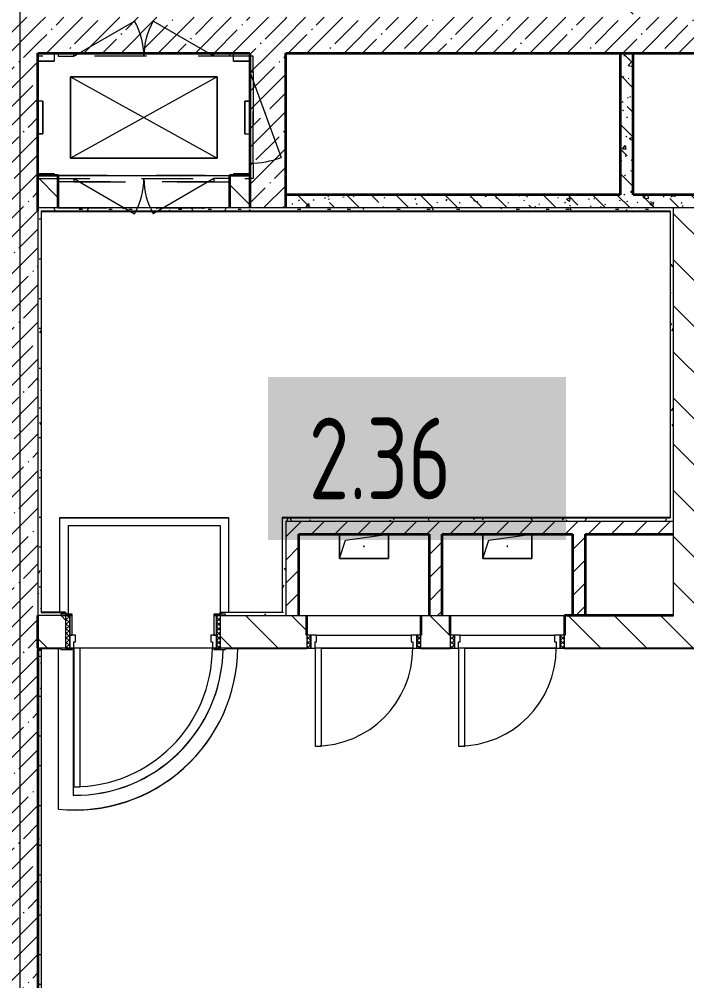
# Model space of a CAD drawing. Header units: millimetres. Extents: x 3914 to 443608, y -156176 to 78197.
# Drawn here: x 259819 to 263916, y -134617 to -128720 of the extents above; entities that cross this region are included whole.
import ezdxf

# ---------------------------------------------------------------- set-up
doc = ezdxf.new("R2010")
doc.units = ezdxf.units.MM
for name, pattern in [('200_ШТРИХ__ш1_п0_6_', [160, 100, -60]), ('Осевая', [6350, 1270, -952.5, 3175, -952.5]), ('Снесенные', [1428.75, 952.5, -476.25]), ('Штрих', [635, 317.5, -317.5]), ('Штрих короткий', [600, 300, -300])]:
    doc.linetypes.add(name, pattern=pattern)
for name, color, linetype, lineweight in [('A-DOOR-1', 7, 'Continuous', 5), ('A-DOOR-2', 7, '200_ШТРИХ__ш1_п0_6_', 5), ('A-DOOR-FRAM-2', 7, 'Continuous', 5), ('A-FLOR', 7, 'Continuous', 9), ('A-GENM', 7, 'Continuous', 9), ('A-GENM-2', 7, 'Штрих', 5), ('A-WALL', 7, 'Continuous', 5), ('A-WALL-1', 7, 'Continuous', 35), ('I-WALL', 7, 'Continuous', 5), ('M-EQPM-3', 7, 'Снесенные', 5), ('Оси', 7, 'Continuous', 9), ('Оси-2', 7, 'Осевая', 9)]:
    doc.layers.add(name, color=color, linetype=linetype, lineweight=lineweight)
for name, color, linetype, lineweight, true_color in [('A-DOOR-7', 7, 'Штрих короткий', 5, 0xc0c0c0), ('A-DOOR-FRAM-1', 7, 'Continuous', 5, 0xc0c0c0), ('A-WALL-FNSH-1', 9, 'Continuous', 5, 0x808080), ('M-EQPM-1', 7, 'Continuous', 9, 0xb2b2b2), ('M-EQPM-2', 7, 'Штрих', 5, 0xb2b2b2), ('M-EQPM-4', 7, 'Continuous', 9, 0x52e2e2), ('M-EQPM-5', 7, 'Continuous', 9, 0xdfe5eb)]:
    doc.layers.add(name, color=color, linetype=linetype, lineweight=lineweight, true_color=true_color)
doc.styles.add('СПДС', font='ГОСТ тип А.ttf', dxfattribs={"width": 0.9})
pattern_1 = [(45, (174964.42, -145977.62), (-114.04925, 114.04925), []), (45, (175078.47, -145977.62), (-114.04925, 114.04925), [201.612, -40.322, 6.706, -33.617])]
pattern_2 = [(135, (174964.42, -145977.62), (-141.42136, -141.42136), [])]
pattern_3 = [(135, (174964.42, -145977.62), (-150.8683, -150.8683), [213.36, -35.56, 7.112, -35.56]), (135, (174964.42, -145826.85), (-150.8683, -150.8683), []), (50, (174964.42, -145977.62), (255.05767, -22.3145), [26.67, -293.37]), (355, (174964.42, -145977.62), (-49.3404, 267.47914), [21.336, -234.696]), (100.451, (174985.68, -145979.48), (205.71947, 245.16356), [22.666, -249.326]), (46.184, (174964.42, -145906.5), (379.511, -58.86), [40.005, -440.055]), (96.636, (174996.05, -145911.4), (332.3634, 346.3991), [33.999, -373.989]), (351.184, (174964.42, -145906.5), (332.3669, 346.3953), [32.004, -352.044]), (21, (174999.98, -145924.28), (212.26017, -143.1711), [26.67, -293.37]), (326, (174999.98, -145924.28), (86.5224, 257.8632), [21.336, -234.696]), (71.451, (175017.67, -145936.2), (298.78395, 114.6901), [22.666, -249.326]), (37.5, (174964.42, -145977.62), (4.32385, 118.37751), [6.706, -225.146, 6.706, -231.546, -235.585]), (37.5, (174964.42, -145977.62), (4.32385, 118.37751), [-470.103, 6.706, -228.879]), (7.5, (174964.42, -145977.62), (93.54758, 140.2533), [6.706, -129.134, 6.706, -219.812, -89.789]), (7.5, (174964.42, -145977.62), (93.54758, 140.2533), [-362.356, 6.706, -83.083]), (327.5, (174885.12, -145977.62), (189.82734, -8.02019), [6.706, -82.194, 6.706, -270.662, -368.046]), (327.5, (174885.12, -145977.62), (189.82734, -8.02019), [-366.268, 6.706, -361.34]), (317.5, (174849.56, -145977.62), (207.38114, 35.59764), [6.706, -108.864, 6.706, -177.495, -261.366]), (317.5, (174849.56, -145977.62), (207.38114, 35.59764), [-299.771, 6.706, -254.66])]
pattern_4 = [(45, (174964.42, -145977.62), (-70.71068, 70.71068), [])]
pattern_5 = [(0, (174964.42, -145977.62), (243.84, 60.96), [20.117, -162.763, 20.117, -162.763, -975.36]), (0, (174964.42, -145977.62), (243.84, 60.96), [-365.76, 20.117, -345.643, 20.117, -162.763, -426.72]), (0, (174964.42, -145977.62), (243.84, 60.96), [-914.4, 20.117, -101.803, 20.117, -284.683]), (120, (175055.86, -145947.14), (-174.71291, 180.691634), [20.117, -162.763, 20.117, -162.763, -975.36]), (120, (175055.86, -145947.14), (-174.71291, 180.691634), [-365.76, 20.117, -345.643, 20.117, -162.763, -426.72]), (120, (175055.86, -145947.14), (-174.71291, 180.691634), [-914.4, 20.117, -101.803, 20.117, -284.683]), (240, (175086.34, -145825.22), (-69.12709, -241.651634), [20.117, -162.763, 20.117, -162.763, -975.36]), (240, (175086.34, -145825.22), (-69.12709, -241.651634), [-365.76, 20.117, -345.643, 20.117, -162.763, -426.72]), (240, (175086.34, -145825.22), (-69.12709, -241.651634), [-914.4, 20.117, -101.803, 20.117, -284.683])]

# ---------------------------------------------------------------- blocks, each defined once
blk = doc.blocks.new('DOR_Проход в стене_Прямоугольный - 1050x1150 EI30-23344994-Объем проектирования 2 этажа')
at = {"layer": 'A-DOOR-7'}
for p, q in [((525, 100), (-525, 100)), ((525, -100), (-525, -100))]:
    blk.add_line(p, q, dxfattribs=at)
blk = doc.blocks.new('160_Подъемник - 160_Подъемник-23521422-Объем проектирования 2 этажа')
at = {"layer": 'A-GENM'}
for p, q in [((220, 0), (592.4, 215)), ((220, 0), (592.4, 215)), ((566.4, 200), (592.4, 215)), ((733.6, 200), (707.6, 215)), ((1080, 0), (707.6, 215)), ((1080, 0), (707.6, 215)), ((-20, -95), (-20, 0)), ((-20, 0), (0, 0)), ((0, 0), (0, -95)), ((220, 20), (125, 20)), ((125, 20), (125, 0)), ((220, 20), (125, 20)), ((125, 20), (125, 0)), ((220, 0), (220, 20)), ((220, 0), (220, 20)), ((1080, 0), (1080, 20)), ((1080, 20), (1175, 20)), ((1080, 0), (1080, 20)), ((1080, 20), (1175, 20)), ((1175, 20), (1175, 0)), ((1175, 20), (1175, 0)), ((125, 0), (220, 0)), ((125, 0), (220, 0)), ((1175, 0), (1080, 0)), ((1175, 0), (1080, 0)), ((0, -95), (-20, -95)), ((0, -655), (-191.5, -128.8)), ((0, -655), (-20, -655)), ((-20, -655), (-20, -750)), ((0, -750), (0, -655)), ((-20, -750), (0, -750)), ((125, -770), (125, -750)), ((125, -750), (220, -750)), ((125, -770), (125, -750)), ((125, -750), (220, -750)), ((125, -770), (125, -750)), ((125, -750), (220, -750)), ((220, -750), (220, -770)), ((220, -750), (254.6, -770)), ((220, -750), (220, -770)), ((220, -750), (592.4, -965)), ((220, -750), (220, -770)), ((220, -750), (592.4, -965)), ((1080, -750), (707.6, -965)), ((1080, -750), (707.6, -965)), ((1080, -750), (1045.4, -770)), ((1080, -750), (1080, -770)), ((1175, -750), (1080, -750)), ((1080, -750), (1080, -770)), ((1175, -750), (1080, -750)), ((1080, -750), (1080, -770)), ((1175, -750), (1080, -750)), ((1175, -770), (1175, -750)), ((1175, -770), (1175, -750)), ((1175, -770), (1175, -750)), ((220, -770), (125, -770)), ((220, -770), (125, -770)), ((1080, -770), (1175, -770)), ((1080, -770), (1175, -770))]:
    blk.add_line(p, q, dxfattribs=at)
for centre, radius, start, end in [((220, 0), 430, 27.83041, 30), ((220, 0), 430, 0, 30), ((220, 0), 430, 0, 30), ((1080, 0), 430, 150, 180), ((1080, 0), 430, 150, 180), ((1080, 0), 430, 150, 152.16959), ((0, -655), 560, 90, 110), ((220, -750), 430, 330, 0), ((220, -750), 430, 330, 0), ((220, -750), 430, 357.30437, 0), ((1080, -750), 430, 180, 182.69563), ((1080, -750), 430, 180, 210), ((1080, -750), 430, 180, 210)]:
    blk.add_arc(centre, radius, start, end, dxfattribs=at)
at = {"layer": 'A-GENM-2'}
for p, q in [((1080, 20), (220, 20)), ((220, 20), (1080, 20)), ((1080, 20), (220, 20)), ((220, 20), (1080, 20)), ((-20, -95), (-20, -655)), ((-20, -655), (-20, -95)), ((1080, -770), (220, -770)), ((220, -770), (1080, -770)), ((220, -770), (792, -770)), ((1080, -770), (508, -770))]:
    blk.add_line(p, q, dxfattribs=at)
at = {"layer": 'M-EQPM-1'}
for p, q in [((1100, -625), (200, -125)), ((200, -625), (1100, -125)), ((1100, -125), (200, -125)), ((200, -125), (200, -625)), ((1100, -625), (1100, -125)), ((200, -625), (1100, -625))]:
    blk.add_line(p, q, dxfattribs=at)
at = {"layer": 'M-EQPM-2'}
for p, q in [((1300, 0), (0, 0)), ((0, 0), (0, -750)), ((1300, -750), (1300, 0)), ((0, -750), (1300, -750))]:
    blk.add_line(p, q, dxfattribs=at)
at = {"layer": 'M-EQPM-5'}
for p, q in [((1100, -125), (200, -125)), ((200, -125), (200, -625)), ((200, -625), (200, -125)), ((200, -125), (1100, -125)), ((1100, -625), (1100, -125)), ((1100, -125), (1100, -625)), ((200, -625), (1100, -625)), ((1100, -625), (200, -625))]:
    blk.add_line(p, q, dxfattribs=at)
blk = doc.blocks.new('Закладная деталь приямка - 200_100-20924312-Объем проектирования 2 этажа')
at = {"layer": 'M-EQPM-3'}
for p, q in [((85000, 16755), (84970, 16755)), ((85000, 16755), (84970, 16755)), ((85000, 16555), (85000, 16755)), ((85000, 16755), (85000, 16555)), ((84970, 16555), (85000, 16555)), ((85000, 16555), (84970, 16555))]:
    blk.add_line(p, q, dxfattribs=at)
blk = doc.blocks.new('Закладная деталь приямка - 200_100-V368-Объем проектирования 2 этажа')
at = {"layer": 'M-EQPM-3'}
for p, q in [((86240, 16755), (86240, 16555)), ((86240, 16555), (86240, 16755)), ((86270, 16755), (86240, 16755)), ((86240, 16755), (86270, 16755)), ((86240, 16555), (86270, 16555)), ((86240, 16555), (86270, 16555))]:
    blk.add_line(p, q, dxfattribs=at)
blk = doc.blocks.new('Закладная деталь приямка - 150_100-20924311-Объем проектирования 2 этажа')
at = {"layer": 'M-EQPM-3'}
for p, q in [((85070, 17050), (85070, 17000)), ((85070, 17050), (85070, 17000)), ((84970, 17000), (85070, 17000)), ((85070, 17000), (84970, 17000))]:
    blk.add_line(p, q, dxfattribs=at)
blk = doc.blocks.new('Закладная деталь приямка - 150_100-V369-Объем проектирования 2 этажа')
at = {"layer": 'M-EQPM-3'}
for p, q in [((86170, 17000), (86170, 17050)), ((86170, 17000), (86170, 17050)), ((86270, 17000), (86170, 17000)), ((86170, 17000), (86270, 17000))]:
    blk.add_line(p, q, dxfattribs=at)
blk = doc.blocks.new('Закладная деталь приямка - 150_100-V370-Объем проектирования 2 этажа')
at = {"layer": 'M-EQPM-3'}
for p, q in [((86270, 16310), (86170, 16310)), ((86170, 16310), (86270, 16310)), ((86170, 16310), (86170, 16300)), ((86170, 16310), (86170, 16300))]:
    blk.add_line(p, q, dxfattribs=at)
blk = doc.blocks.new('Закладная деталь приямка - 150_100-V371-Объем проектирования 2 этажа')
at = {"layer": 'M-EQPM-3'}
for p, q in [((85070, 16310), (84970, 16310)), ((84970, 16310), (85070, 16310)), ((85070, 16300), (85070, 16310)), ((85070, 16310), (85070, 16300))]:
    blk.add_line(p, q, dxfattribs=at)
blk = doc.blocks.new('GM_Отверстие прямоугольное _в плите_ - Отверстие-21620300-Объем проектирования 2 этажа')
at = {"layer": 'A-GENM'}
for p, q in [((-150, -75), (-150, 75)), ((-150, 75), (-150, -75)), ((-112.5, 37.5), (150, 75)), ((150, 75), (150, -75)), ((150, -75), (150, 75)), ((-150, -75), (-112.5, 37.5)), ((150, -75), (-150, -75)), ((-150, -75), (150, -75))]:
    blk.add_line(p, q, dxfattribs=at)
for start, end in [(360, 180), (180, 360)]:
    blk.add_arc((0, 0), 2.5, start, end, dxfattribs=at)

msp = doc.modelspace()

# ---------------------------------------------------------------- hatches: boundary and pattern name
at = {"layer": 'A-DOOR-2'}
h = msp.add_hatch(dxfattribs=at)
h.set_pattern_fill('FP_33', color=256, angle=180, style=0, pattern_type=2)
h.set_pattern_definition([(315, (258765.51, -132642.306), (14.14214, 14.14214), []), (45, (258765.51, -132642.306), (-14.14214, 14.14214), [])])
h.paths.add_polyline_path([(260104.4, -132577.6), (260129.4, -132577.6), (260129.4, -132377.6), (260104.4, -132377.6), (260104.4, -132570.5)])
h = msp.add_hatch(dxfattribs=at)
h.set_pattern_fill('FP_121', color=256, angle=180, style=0, pattern_type=2)
h.set_pattern_definition([(315, (259995.51, -132642.306), (14.14214, 14.14214), []), (45, (259995.51, -132642.306), (-14.14214, 14.14214), [])])
h.paths.add_polyline_path([(261584.4, -132577.6), (261609.4, -132576.2), (261609.4, -132497.6), (261584.4, -132497.6), (261584.4, -132559.8)])
h = msp.add_hatch(dxfattribs=at)
h.set_pattern_fill('FP_121', color=256, angle=180, style=0, pattern_type=2)
h.set_pattern_definition([(315, (260875.51, -132642.306), (14.14214, 14.14214), []), (45, (260875.51, -132642.306), (-14.14214, 14.14214), [])])
h.paths.add_polyline_path([(262464.4, -132577.6), (262489.4, -132576.2), (262489.4, -132497.6), (262464.4, -132497.6), (262464.4, -132559.8)])
at = {"layer": 'A-DOOR-FRAM-2'}
h = msp.add_hatch(dxfattribs=at)
h.set_pattern_fill('FP_34', color=256, angle=180, style=0, pattern_type=2)
h.set_pattern_definition([(225, (260888.306, -132642.306), (14.1421, -14.1421), []), (315, (260888.306, -132642.306), (14.1421, 14.1421), [])])
h.paths.add_polyline_path([(261029.4, -132577.6), (261054.4, -132577.6), (261054.4, -132377.6), (261029.4, -132378.9), (261029.4, -132572.4)])
h = msp.add_hatch(dxfattribs=at)
h.set_pattern_fill('FP_122', color=256, angle=180, style=0, pattern_type=2)
h.set_pattern_definition([(225, (262118.306, -132642.306), (14.1421, -14.1421), []), (315, (262118.306, -132642.306), (14.1421, 14.1421), [])])
h.paths.add_polyline_path([(262284.4, -132577.6), (262284.4, -132497.6), (262259.4, -132497.6), (262259.4, -132577.6)])
h = msp.add_hatch(dxfattribs=at)
h.set_pattern_fill('FP_122', color=256, angle=180, style=0, pattern_type=2)
h.set_pattern_definition([(225, (262998.306, -132642.306), (14.1421, -14.1421), []), (315, (262998.306, -132642.306), (14.1421, 14.1421), [])])
h.paths.add_polyline_path([(263164.4, -132577.6), (263164.4, -132497.6), (263139.4, -132497.6), (263139.4, -132577.6)])
at = {"layer": 'I-WALL'}
h = msp.add_hatch(dxfattribs=at)
h.set_pattern_fill('FP_41', color=256, style=0, pattern_type=2)
h.set_pattern_definition(pattern_3)
h.paths.add_polyline_path([(263586.1, -129797.6), (263586.1, -128927.6), (263506.1, -128927.6), (263506.1, -129797.6), (263558.4, -129797.6)])
h.paths.add_polyline_path([(263586.1, -128707.6), (263586.1, -124741.8), (263506.1, -124741.8), (263506.1, -128707.6)])
h = msp.add_hatch(dxfattribs=at)
h.set_pattern_fill('FP_1', color=256, style=0, pattern_type=2)
h.set_pattern_definition(pattern_1)
h.paths.add_polyline_path([(259934.4, -129897.6), (259934.4, -128707.6), (259714.4, -128707.6), (259714.4, -129897.6)])
h = msp.add_hatch(dxfattribs=at)
h.set_pattern_fill('FP_1', color=256, style=0, pattern_type=2)
h.set_pattern_definition(pattern_1)
h.paths.add_polyline_path([(261234.4, -128927.6), (261454.4, -128927.6), (261454.4, -128707.6), (259934.4, -128707.6), (259934.4, -128927.6), (261081.9, -128927.6)])
h = msp.add_hatch(dxfattribs=at)
h.set_pattern_fill('FP_1', color=256, style=0, pattern_type=2)
h.set_pattern_definition(pattern_1)
h.paths.add_polyline_path([(264514.4, -128927.6), (267774.4, -128927.6), (267774.4, -128707.6), (261454.4, -128707.6), (261454.4, -128927.6), (264395.4, -128927.6)])
h = msp.add_hatch(dxfattribs=at)
h.set_pattern_fill('FP_1', color=256, style=0, pattern_type=2)
h.set_pattern_definition(pattern_1)
h.paths.add_polyline_path([(261454.4, -129877.6), (261454.4, -128927.6), (261234.4, -128927.6), (261234.4, -129877.6), (261361.9, -129877.6)])
h = msp.add_hatch(dxfattribs=at)
h.set_pattern_fill('FP_23', color=256, style=0, pattern_type=2)
h.set_pattern_definition(pattern_2)
h.paths.add_polyline_path([(259954.4, -129877.6), (260059.4, -129877.6), (260059.4, -129677.6), (259934.4, -129677.6), (259934.4, -129877.6)])
h.paths.add_polyline_path([(261109.4, -129877.6), (261234.4, -129875.8), (261234.4, -129677.6), (261109.4, -129677.6), (261109.4, -129874.7)])
h = msp.add_hatch(dxfattribs=at)
h.set_pattern_fill('FP_41', color=256, style=0, pattern_type=2)
h.set_pattern_definition(pattern_3)
h.paths.add_polyline_path([(263972.8, -129877.6), (264594.4, -129877.6), (264594.4, -129797.6), (261454.4, -129797.6), (261454.4, -129877.6), (263834.4, -129877.6)])
h = msp.add_hatch(dxfattribs=at)
h.set_pattern_fill('FP_1', color=256, style=0, pattern_type=2)
h.set_pattern_definition(pattern_1)
h.paths.add_polyline_path([(259714.4, -135577.6), (259934.4, -135577.6), (259934.4, -129897.6), (259714.4, -129897.6), (259714.4, -135560.6)])
h = msp.add_hatch(dxfattribs=at)
h.set_pattern_fill('FP_191', color=256, style=0, pattern_type=2)
h.set_pattern_definition(pattern_5)
h.paths.add_polyline_path([(263542.9, -129897.6), (263813.4, -129897.6), (263813.4, -129877.6), (259934.4, -129877.6), (259935.8, -129897.6), (263506.1, -129897.6)])
h = msp.add_hatch(dxfattribs=at)
h.set_pattern_fill('FP_191', color=256, style=0, pattern_type=2)
h.set_pattern_definition(pattern_5)
h.paths.add_polyline_path([(259949.1, -132377.6), (259954.4, -132377.6), (259954.4, -129898.6), (259934.4, -129897.6), (259934.4, -132377.6), (259944.4, -132377.6)])
h = msp.add_hatch(dxfattribs=at)
h.set_pattern_fill('FP_191', color=256, style=0, pattern_type=2)
h.set_pattern_definition(pattern_5)
h.paths.add_polyline_path([(263834.4, -131797.6), (263834.4, -129877.6), (263814.4, -129877.6), (263814.4, -131797.6)])
h = msp.add_hatch(dxfattribs=at)
h.set_pattern_fill('FP_23', color=256, style=0, pattern_type=2)
h.set_pattern_definition(pattern_2)
h.paths.add_polyline_path([(263972.8, -132377.6), (264034.4, -132377.6), (264034.4, -129877.6), (263834.4, -129877.6), (263834.4, -132377.6)])
h = msp.add_hatch(dxfattribs=at)
h.set_pattern_fill('FP_191', color=256, style=0, pattern_type=2)
h.set_pattern_definition(pattern_5)
h.paths.add_polyline_path([(261454.4, -132357.6), (261454.4, -131777.6), (261434.4, -131777.6), (261434.4, -132356.6)])
h = msp.add_hatch(dxfattribs=at)
h.set_pattern_fill('FP_191', color=256, style=0, pattern_type=2)
h.set_pattern_definition(pattern_5)
h.paths.add_polyline_path([(263214.4, -131797.6), (263814.4, -131797.6), (263813.4, -131777.6), (261454.4, -131777.6), (261454.4, -131797.6), (263124.5, -131797.6)])
h = msp.add_hatch(dxfattribs=at)
h.set_pattern_fill('FP_22', color=256, style=0, pattern_type=2)
h.set_pattern_definition(pattern_4)
h.paths.add_polyline_path([(261454.4, -132377.6), (261534.4, -132377.6), (261534.4, -131797.6), (261454.4, -131798.3), (261454.4, -132357.6)])
h = msp.add_hatch(dxfattribs=at)
h.set_pattern_fill('FP_22', color=256, style=0, pattern_type=2)
h.set_pattern_definition(pattern_4)
h.paths.add_polyline_path([(263826.1, -131877.6), (263834.4, -131877.6), (263834.4, -131797.6), (261534.4, -131797.6), (261534.4, -131877.6), (263818.4, -131877.6)])
h = msp.add_hatch(dxfattribs=at)
h.set_pattern_fill('FP_22', color=256, style=0, pattern_type=2)
h.set_pattern_definition(pattern_4)
h.paths.add_polyline_path([(262334.4, -132377.6), (262414.4, -132377.6), (262414.4, -131877.6), (262334.4, -131877.6), (262334.4, -132051)])
h = msp.add_hatch(dxfattribs=at)
h.set_pattern_fill('FP_22', color=256, style=0, pattern_type=2)
h.set_pattern_definition(pattern_4)
h.paths.add_polyline_path([(263294.4, -132377.6), (263294.4, -131877.6), (263214.4, -131877.6), (263214.4, -132377.6)])
h = msp.add_hatch(dxfattribs=at)
h.set_pattern_fill('FP_23', color=256, style=0, pattern_type=2)
h.set_pattern_definition(pattern_2)
h.paths.add_polyline_path([(261584.4, -132577.6), (261584.4, -132377.6), (261054.4, -132377.6), (261054.4, -132577.6), (261454.4, -132577.6)])
h.paths.add_polyline_path([(260074.4, -132577.6), (260104.4, -132577.6), (260104.4, -132377.6), (259934.4, -132377.6), (259934.4, -132577.6), (260060.9, -132577.6)])
h.paths.add_polyline_path([(262302.6, -132577.6), (262464.4, -132577.6), (262464.4, -132377.6), (262284.4, -132377.6), (262284.4, -132577.6)])
h = msp.add_hatch(dxfattribs=at)
h.set_pattern_fill('FP_191', color=256, style=0, pattern_type=2)
h.set_pattern_definition(pattern_5)
h.paths.add_polyline_path([(261104.4, -132377.6), (261454.4, -132377.6), (261454.4, -132357.6), (261054.4, -132357.6), (261054.4, -132369.6), (261084.4, -132369.6), (261084.4, -132377.6)])
h.paths.add_polyline_path([(260074.4, -132377.6), (260075.4, -132369.6), (260104.4, -132369.6), (260103.1, -132357.6), (259955.4, -132357.6), (259954.4, -132377.6), (260069.1, -132377.6)])
h = msp.add_hatch(dxfattribs=at)
h.set_pattern_fill('FP_23', color=256, style=0, pattern_type=2)
h.set_pattern_definition(pattern_2)
h.paths.add_polyline_path([(264330.7, -132577.6), (264339.4, -132577.6), (264339.4, -132377.6), (263164.4, -132377.6), (263164.4, -132577.6), (264314.4, -132577.6)])
h = msp.add_hatch(dxfattribs=at)
h.set_pattern_fill('FP_191', color=256, style=0, pattern_type=2)
h.set_pattern_definition(pattern_5)
h.paths.add_polyline_path([(259954.4, -135577.6), (259954.4, -132587.6), (259934.4, -132587.6), (259934.4, -135577.6)])

# ---------------------------------------------------------------- linework, layer by layer
at = {"layer": 'A-DOOR-1'}
for p, q in [((260194.4, -132577.6), (260154.4, -132577.6)), ((260154.4, -132577.6), (260154.4, -133427.6)), ((260194.4, -133427.6), (260194.4, -132577.6)), ((261674.4, -132577.6), (261634.4, -132577.6)), ((261634.4, -132577.6), (261634.4, -133177.6)), ((261674.4, -133177.6), (261674.4, -132577.6)), ((262554.4, -132577.6), (262514.4, -132577.6)), ((262514.4, -132577.6), (262514.4, -133177.6)), ((262554.4, -133177.6), (262554.4, -132577.6)), ((261634.4, -133177.6), (261674.4, -133177.6)), ((262514.4, -133177.6), (262554.4, -133177.6)), ((260154.4, -133427.6), (260194.4, -133427.6))]:
    msp.add_line(p, q, dxfattribs=at)
for centre, radius in [((260154.4, -132577.6), 850), ((261634.4, -132577.6), 600), ((262514.4, -132577.6), 600)]:
    msp.add_arc(centre, radius, 270, 0, dxfattribs=at)
at = {"layer": 'A-DOOR-FRAM-1'}
for p, q in [((260144.4, -132369.6), (260074.4, -132369.6)), ((260074.4, -132369.6), (260074.4, -132377.6)), ((260074.4, -132377.6), (260144.4, -132377.6)), ((260129.4, -132377.6), (260104.4, -132377.6)), ((260104.4, -132377.6), (260104.4, -132577.6)), ((260129.4, -132577.6), (260129.4, -132377.6)), ((260144.4, -132377.6), (260129.4, -132377.6)), ((260129.4, -132377.6), (260129.4, -132497.6)), ((260144.4, -132377.6), (260144.4, -132369.6)), ((260144.4, -132497.6), (260144.4, -132377.6)), ((261014.4, -132369.6), (261014.4, -132377.6)), ((261084.4, -132369.6), (261014.4, -132369.6)), ((261014.4, -132377.6), (261014.4, -132497.6)), ((261029.4, -132377.6), (261014.4, -132377.6)), ((261014.4, -132377.6), (261084.4, -132377.6)), ((261029.4, -132377.6), (261029.4, -132577.6)), ((261054.4, -132377.6), (261029.4, -132377.6)), ((261029.4, -132497.6), (261029.4, -132377.6)), ((261054.4, -132577.6), (261054.4, -132377.6)), ((261084.4, -132377.6), (261084.4, -132369.6)), ((260164.4, -132497.6), (260129.4, -132497.6)), ((260129.4, -132497.6), (260129.4, -132577.6)), ((260129.4, -132497.6), (260144.4, -132497.6)), ((260164.4, -132537.6), (260164.4, -132497.6)), ((261029.4, -132497.6), (260994.4, -132497.6)), ((260994.4, -132497.6), (260994.4, -132537.6)), ((261014.4, -132497.6), (261029.4, -132497.6)), ((261029.4, -132577.6), (261029.4, -132497.6)), ((261609.4, -132497.6), (261584.4, -132497.6)), ((261584.4, -132497.6), (261584.4, -132577.6)), ((261644.4, -132497.6), (261609.4, -132497.6)), ((261609.4, -132497.6), (261609.4, -132577.6)), ((261609.4, -132577.6), (261609.4, -132497.6)), ((261644.4, -132537.6), (261644.4, -132497.6)), ((261644.4, -132497.6), (262224.4, -132497.6)), ((262259.4, -132497.6), (262224.4, -132497.6)), ((262224.4, -132497.6), (262224.4, -132537.6)), ((262259.4, -132577.6), (262259.4, -132497.6)), ((262259.4, -132497.6), (262259.4, -132577.6)), ((262284.4, -132497.6), (262259.4, -132497.6)), ((262284.4, -132577.6), (262284.4, -132497.6)), ((262489.4, -132497.6), (262464.4, -132497.6)), ((262464.4, -132497.6), (262464.4, -132577.6)), ((262524.4, -132497.6), (262489.4, -132497.6)), ((262489.4, -132497.6), (262489.4, -132577.6)), ((262489.4, -132577.6), (262489.4, -132497.6)), ((262524.4, -132537.6), (262524.4, -132497.6)), ((262524.4, -132497.6), (263104.4, -132497.6)), ((263139.4, -132497.6), (263104.4, -132497.6)), ((263104.4, -132497.6), (263104.4, -132537.6)), ((263139.4, -132577.6), (263139.4, -132497.6)), ((263139.4, -132497.6), (263139.4, -132577.6)), ((263164.4, -132497.6), (263139.4, -132497.6)), ((263164.4, -132577.6), (263164.4, -132497.6)), ((260154.4, -132577.6), (260154.4, -132537.6)), ((260154.4, -132537.6), (260164.4, -132537.6)), ((260994.4, -132537.6), (261004.4, -132537.6)), ((261004.4, -132537.6), (261004.4, -132577.6)), ((261634.4, -132577.6), (261634.4, -132537.6)), ((261634.4, -132537.6), (261644.4, -132537.6)), ((262224.4, -132537.6), (262234.4, -132537.6)), ((262234.4, -132537.6), (262234.4, -132577.6)), ((262514.4, -132577.6), (262514.4, -132537.6)), ((262514.4, -132537.6), (262524.4, -132537.6)), ((263104.4, -132537.6), (263114.4, -132537.6)), ((263114.4, -132537.6), (263114.4, -132577.6)), ((260144.4, -132577.6), (260074.4, -132577.6)), ((260074.4, -132577.6), (260074.4, -132585.6)), ((260074.4, -132585.6), (260144.4, -132585.6)), ((260104.4, -132577.6), (260129.4, -132577.6)), ((260144.4, -132576.6), (260129.4, -132576.6)), ((260129.4, -132576.6), (260129.4, -132577.6)), ((260129.4, -132577.6), (260154.4, -132577.6)), ((260129.4, -132577.6), (260144.4, -132577.6)), ((260144.4, -132577.6), (260144.4, -132576.6)), ((260144.4, -132585.6), (260144.4, -132577.6)), ((261004.4, -132577.6), (261029.4, -132577.6)), ((261014.4, -132576.6), (261014.4, -132577.6)), ((261029.4, -132576.6), (261014.4, -132576.6)), ((261014.4, -132577.6), (261029.4, -132577.6)), ((261014.4, -132577.6), (261014.4, -132585.6)), ((261084.4, -132577.6), (261014.4, -132577.6)), ((261014.4, -132585.6), (261084.4, -132585.6)), ((261029.4, -132577.6), (261029.4, -132576.6)), ((261029.4, -132577.6), (261054.4, -132577.6)), ((261084.4, -132585.6), (261084.4, -132577.6)), ((261584.4, -132577.6), (261609.4, -132577.6)), ((261609.4, -132577.6), (261634.4, -132577.6)), ((262234.4, -132577.6), (261674.4, -132577.6)), ((262234.4, -132577.6), (262259.4, -132577.6)), ((262259.4, -132577.6), (262284.4, -132577.6)), ((262464.4, -132577.6), (262489.4, -132577.6)), ((262489.4, -132577.6), (262514.4, -132577.6)), ((263114.4, -132577.6), (262554.4, -132577.6)), ((263114.4, -132577.6), (263139.4, -132577.6)), ((263139.4, -132577.6), (263164.4, -132577.6))]:
    msp.add_line(p, q, dxfattribs=at)
at = {"layer": 'A-FLOR'}
for p, q in [((260069.1, -131776.7), (261104.4, -131776.7)), ((260069.1, -132356.7), (260069.1, -131776.7)), ((260069.1, -131777.6), (261104.4, -131777.6)), ((260069.1, -132357.6), (260069.1, -131777.6)), ((261104.4, -131776.7), (261104.4, -132356.7)), ((261104.4, -131777.6), (261104.4, -132357.6)), ((261054.4, -131826.7), (260119.1, -131826.7)), ((260119.1, -131826.7), (260119.1, -132368.7)), ((261054.4, -131827.6), (260119.1, -131827.6)), ((260119.1, -131827.6), (260119.1, -132369.6)), ((261054.4, -132356.7), (261054.4, -131826.7)), ((261054.4, -132357.6), (261054.4, -131827.6)), ((259934.4, -132586.7), (259934.4, -132576.7)), ((259934.4, -132576.7), (260060.1, -132576.7)), ((259934.4, -132587.6), (259934.4, -132577.6)), ((259934.4, -132577.6), (260060.1, -132577.6)), ((260060.1, -133564.6), (260060.1, -132576.7)), ((260060.1, -133565.5), (260060.1, -132577.6)), ((260060.9, -132576.7), (260074.4, -132576.7)), ((260060.9, -132577.6), (260074.4, -132577.6)), ((260150.1, -132576.7), (260144.4, -132576.7)), ((260150.1, -132577.6), (260144.4, -132577.6)), ((260150.1, -132576.7), (260150.1, -133479.5)), ((260150.1, -132577.6), (260150.1, -133480.5)), ((261014.4, -132576.7), (260154.4, -132576.7)), ((261014.4, -132577.6), (260154.4, -132577.6)), ((261084.4, -132576.7), (261624.4, -132576.7)), ((261084.4, -132577.6), (261624.4, -132577.6)), ((261674.4, -132576.7), (262504.4, -132576.7)), ((261674.4, -132577.6), (262504.4, -132577.6)), ((262554.4, -132576.7), (263114.4, -132576.7)), ((262554.4, -132577.6), (263114.4, -132577.6)), ((263124.4, -132576.7), (264309.4, -132576.7)), ((263124.4, -132577.6), (264309.4, -132577.6))]:
    msp.add_line(p, q, dxfattribs=at)
for centre, radius, start, end in [((260160.1, -132569.6), 1000, 264.26083, 359.59239), ((260160.1, -132569.6), 1000, 264.26083, 359.59239), ((260160.1, -132570.5), 1000, 264.26083, 359.59239), ((260160.1, -132570.5), 1000, 264.26083, 359.59239), ((260160.1, -132569.6), 910, 269.37036, 359.04725), ((260160.1, -132569.6), 910, 269.37036, 359.04725), ((260160.1, -132570.5), 910, 269.37036, 359.04725), ((260160.1, -132570.5), 910, 269.37036, 359.04725)]:
    msp.add_arc(centre, radius, start, end, dxfattribs=at)
at = {"layer": 'A-WALL'}
for p, q in [((264594.4, -129877.6), (259934.4, -129877.6)), ((259934.4, -129877.6), (259934.4, -132377.6)), ((263814.4, -129897.6), (259954.4, -129897.6)), ((259954.4, -129897.6), (259954.4, -132357.6)), ((263814.4, -129897.6), (263814.4, -131777.6)), ((263834.4, -132377.6), (263834.4, -129877.6)), ((261434.4, -131777.6), (263814.4, -131777.6)), ((261454.4, -131797.6), (261454.4, -132377.6)), ((261454.4, -131797.6), (263834.4, -131797.6)), ((260074.4, -132377.6), (259934.4, -132377.6)), ((259954.4, -132357.6), (260104.4, -132357.6)), ((261434.4, -132357.6), (261054.4, -132357.6)), ((261084.4, -132377.6), (261584.4, -132377.6)), ((262284.4, -132377.6), (262464.4, -132377.6)), ((260074.4, -132577.6), (259944.4, -132577.6)), ((260060.1, -132577.6), (260060.9, -132577.6)), ((261584.4, -132577.6), (261084.4, -132577.6)), ((262464.4, -132577.6), (262284.4, -132577.6))]:
    msp.add_line(p, q, dxfattribs=at)
at = {"layer": 'A-WALL-1'}
for p, q in [((259934.4, -128927.6), (261234.4, -128927.6)), ((259934.4, -129897.6), (259934.4, -128927.6)), ((261234.4, -128927.6), (261234.4, -129877.6)), ((261454.4, -129877.6), (261454.4, -128927.6)), ((261454.4, -128927.6), (264514.4, -128927.6)), ((263506.1, -128927.6), (263506.1, -129797.6)), ((263586.1, -129797.6), (263586.1, -128927.6)), ((260059.4, -129677.6), (259934.4, -129677.6)), ((260059.4, -129877.6), (260059.4, -129677.6)), ((261234.4, -129677.6), (261109.4, -129677.6)), ((261109.4, -129677.6), (261109.4, -129877.6)), ((263506.1, -129797.6), (261454.4, -129797.6)), ((264514.4, -129797.6), (263586.1, -129797.6)), ((261534.4, -131877.6), (262334.4, -131877.6)), ((261534.4, -132377.6), (261534.4, -131877.6)), ((262334.4, -131877.6), (262334.4, -132377.6)), ((262414.4, -131877.6), (263214.4, -131877.6)), ((262414.4, -132377.6), (262414.4, -131877.6)), ((263214.4, -131877.6), (263214.4, -132377.6)), ((263294.4, -131877.6), (263834.4, -131877.6)), ((263294.4, -132377.6), (263294.4, -131877.6)), ((259934.4, -132577.6), (259934.4, -132377.6)), ((260104.4, -132369.6), (260104.4, -132357.6)), ((261054.4, -132357.6), (261054.4, -132369.6)), ((261434.4, -132356.6), (261434.4, -132357.6)), ((261584.4, -132497.6), (261584.4, -132377.6)), ((262284.4, -132377.6), (262284.4, -132497.6)), ((262464.4, -132497.6), (262464.4, -132377.6)), ((263834.4, -132377.6), (263164.4, -132377.6)), ((263164.4, -132377.6), (263164.4, -132497.6)), ((259954.4, -132587.6), (259934.4, -132587.6)), ((259934.4, -132587.6), (259934.4, -135577.6))]:
    msp.add_line(p, q, dxfattribs=at)
at = {"layer": 'A-WALL-FNSH-1'}
for p, q in [((259955.4, -129898.6), (263813.4, -129898.6)), ((259955.4, -132356.6), (259955.4, -129898.6)), ((263813.4, -129898.6), (263813.4, -131776.6)), ((261433.4, -131776.6), (261433.4, -132356.6)), ((263813.4, -131776.6), (261433.4, -131776.6)), ((261434.4, -132356.6), (261434.4, -131777.6)), ((260104.4, -132356.6), (259955.4, -132356.6)), ((260104.4, -132357.6), (260104.4, -132356.6)), ((261054.4, -132356.6), (261434.4, -132356.6)), ((259944.4, -132577.6), (259944.4, -132578.6)), ((259944.4, -132578.6), (259954.4, -132578.6)), ((259954.4, -132578.6), (259954.4, -135577.6)), ((259955.4, -132578.6), (260074.4, -132578.6)), ((259955.4, -135577.6), (259955.4, -132578.6)), ((261084.4, -132578.6), (261584.4, -132578.6)), ((261584.4, -132578.6), (261584.4, -132577.6)), ((262284.4, -132577.6), (262284.4, -132578.6)), ((262284.4, -132578.6), (262464.4, -132578.6)), ((262464.4, -132578.6), (262464.4, -132577.6)), ((264309.4, -132577.6), (263164.4, -132577.6)), ((263164.4, -132577.6), (263164.4, -132578.6)), ((263164.4, -132578.6), (264309.4, -132578.6))]:
    msp.add_line(p, q, dxfattribs=at)
at = {"layer": 'I-WALL'}
for p, q in [((260059.4, -129677.6), (261109.4, -129677.6)), ((261584.4, -132377.6), (262284.4, -132377.6)), ((262464.4, -132377.6), (263164.4, -132377.6)), ((261634.4, -132578.6), (261584.4, -132578.6)), ((262284.4, -132578.6), (261674.4, -132578.6)), ((262514.4, -132578.6), (262464.4, -132578.6)), ((263164.4, -132578.6), (262554.4, -132578.6))]:
    msp.add_line(p, q, dxfattribs=at)
at = {"layer": 'Оси'}
msp.add_lwpolyline([(260713.2, -147883.9), (260713.2, -146640.5), (259824.4, -145343.9), (259824.4, -140343.9), (259824.4, -129062.5), (259824.4, -124062.5)], dxfattribs=at)
at = {"layer": 'Оси-2'}
msp.add_line((259824.4, -140342.9), (259824.4, -129061.6), dxfattribs=at)

# ---------------------------------------------------------------- block references
at = {"layer": 'A-DOOR-1', "rotation": 180}
for p in [(260584.4, -129776.7), (260584.4, -129777.6)]:
    msp.add_blockref('DOR_Проход в стене_Прямоугольный - 1050x1150 EI30-23344994-Объем проектирования 2 этажа', p, dxfattribs=at)
at = {"layer": 'A-GENM'}
for p in [(261934.4, -131952.6), (262814.4, -131952.6)]:
    msp.add_blockref('GM_Отверстие прямоугольное _в плите_ - Отверстие-21620300-Объем проектирования 2 этажа', p, dxfattribs=at)
at = {"layer": 'M-EQPM-4'}
for name in ['Закладная деталь приямка - 150_100-20924311-Объем проектирования 2 этажа', 'Закладная деталь приямка - 150_100-V369-Объем проектирования 2 этажа', 'Закладная деталь приямка - 200_100-20924312-Объем проектирования 2 этажа', 'Закладная деталь приямка - 200_100-V368-Объем проектирования 2 этажа', 'Закладная деталь приямка - 150_100-V371-Объем проектирования 2 этажа', 'Закладная деталь приямка - 150_100-V370-Объем проектирования 2 этажа']:
    msp.add_blockref(name, (174964.4, -145977.6), dxfattribs=at)
at = {"layer": 'M-EQPM-5', "rotation": 180}
msp.add_blockref('160_Подъемник - 160_Подъемник-23521422-Объем проектирования 2 этажа', (261234.4, -129697.6), dxfattribs=at)

# ---------------------------------------------------------------- texts
at = {"insert": (261596.7, -131163.8), "char_height": 500, "width": 1327.594, "attachment_point": 1, "style": 'СПДС', "bg_fill": 1, "box_fill_scale": 1.5, "bg_fill_color": 7, "bg_fill_true_color": 16777215, "bg_fill_transparency": 0}
msp.add_mtext('2.36', dxfattribs=at)

doc.saveas('drawing.dxf')
